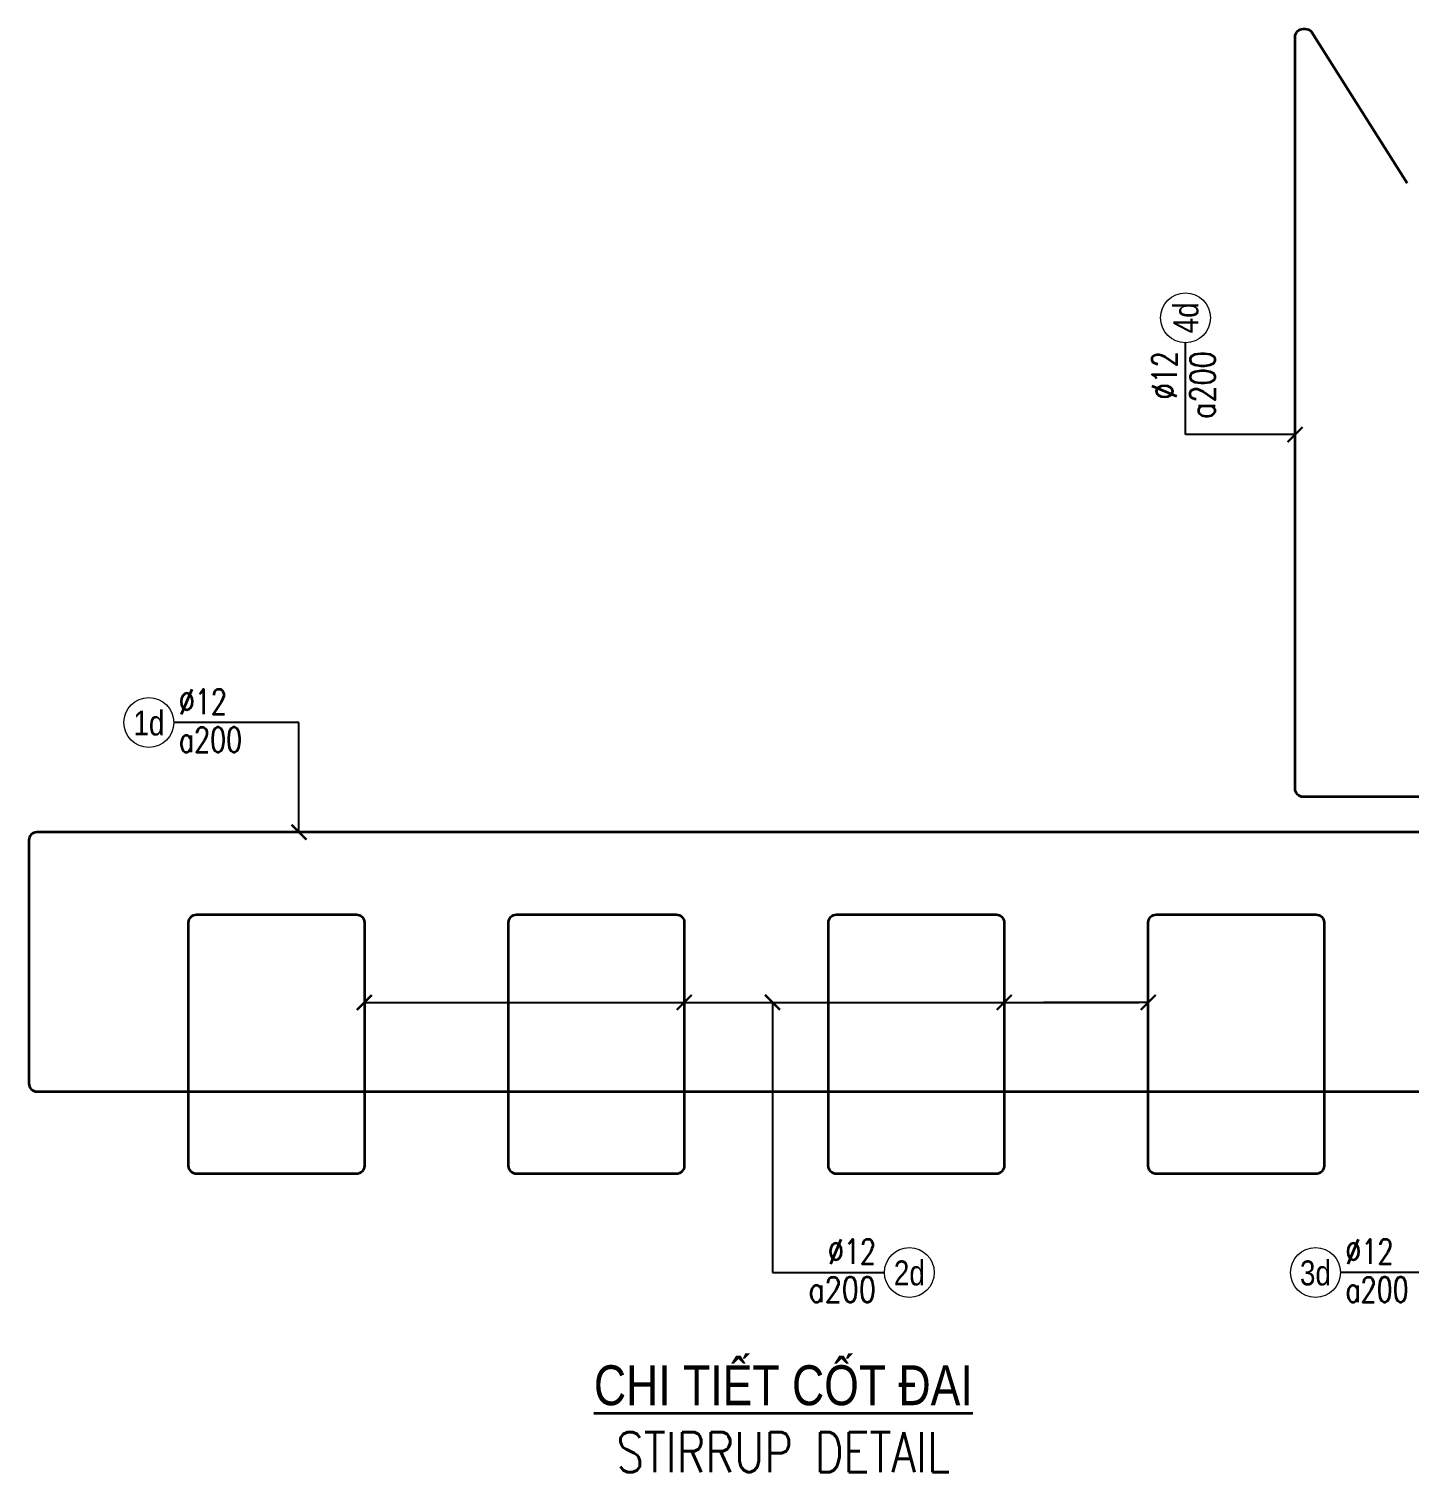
# Model space of a CAD drawing. Header units: millimetres. Extents: x -642477 to 1168880, y -27982 to 330379.
# Drawn here: x 694652 to 705033, y 67595 to 78448 of the extents above; entities that cross this region are included whole.
import ezdxf
from ezdxf.enums import TextEntityAlignment as Align

# ---------------------------------------------------------------- set-up
doc = ezdxf.new("R2010")
doc.units = ezdxf.units.MM
doc.layers.get('0').update_dxf_attribs({"lineweight": 20})
for name, color, linetype, lineweight in [('NDC_S_DIM', 1, 'Continuous', 15), ('NDC_S_ENG TITLE', 3, 'Continuous', 20), ('NDC_S_LEADER', 1, 'Continuous', 15), ('NDC_S_REBAR', 4, 'Continuous', 35), ('NDC_S_VN TEXT', 7, 'Continuous', 20), ('NDC_S_VN TITLE', 6, 'Continuous', 35)]:
    doc.layers.add(name, color=color, linetype=linetype, lineweight=lineweight)
doc.styles.add('ARIAL', font='arial.ttf', dxfattribs={"width": 0.8})
doc.styles.add('NDC_ARIAL', font='arial.ttf', dxfattribs={"width": 0.85})
doc.styles.add('NDC_DIM', font='', dxfattribs={"width": 0.75})
doc.styles.add('NDC_EN TXT', font='romans.shx', dxfattribs={"width": 0.8})
doc.styles.get('NDC_DIM').set_extended_font_data('Dotum')
doc.dimstyles.new('NDC_dim_25', dxfattribs={"dimscale": 25, "dimtxt": 2.2, "dimasz": 1.5, "dimexe": 1.5, "dimexo": 2.5, "dimgap": 1, "dimtad": 1, "dimdec": 0, "dimzin": 0, "dimdsep": 46, "dimtxsty": 'NDC_DIM', "dimblk": 'DIMMARK', "dimcen": 0.09, "dimdle": 1.2, "dimclrd": 1, "dimclre": 1, "dimclrt": 3, "dimadec": 0, "dimazin": 0, "dimtfac": 1, "dimtdec": 0, "dimtix": 1, "dimtofl": 0, "dimtmove": 0, "dimatfit": 3, "dimfxl": 6, "dimfxlon": 1, "dimtolj": 1, "dimtzin": 0, "dimarcsym": 0})

# ---------------------------------------------------------------- blocks, each defined once
blk = doc.blocks.new('DIMMARK')
at = {"layer": 'NDC_S_DIM', "color": 1}
blk.add_line((-1.5, 0), (1, 0), dxfattribs=at)
at = {"layer": 'NDC_S_DIM', "color": 2, "const_width": 0.1}
blk.add_lwpolyline([(-0.424, -0.424), (0.424, 0.424)], dxfattribs=at)
blk = doc.blocks.new('*U367')
blk.add_circle((-2.5, 0), 2.5)
at = {"layer": 'NDC_S_VN TEXT', "color": 3, "style": 'NDC_EN TXT', "width": 0.75}
for tag, p in [('DK1', (0.5, 0.85)), ('KC1', (0.5, -2.97))]:
    blk.add_attdef(tag, p, '', height=2.5, dxfattribs=at)
at = {"layer": 'NDC_S_VN TEXT', "color": 7, "style": 'ARIAL', "width": 0.8}
blk.add_attdef('SH2', text='', height=2.5, dxfattribs=at).set_placement((-2.5, 0), align=Align.MIDDLE)
blk = doc.blocks.new('*U366')
blk.add_circle((2.5, 0), 2.5)
at = {"layer": 'NDC_S_VN TEXT', "color": 3, "style": 'NDC_EN TXT'}
for tag, width, p in [('DK2', 0.75, (-0.85, 0.85)), ('KC2', 0.8, (-0.85, -2.97))]:
    blk.add_attdef(tag, text='', height=2.5, dxfattribs=dict(at, width=width)).set_placement(p, align=Align.RIGHT)
at = {"layer": 'NDC_S_VN TEXT', "color": 7, "style": 'ARIAL', "width": 0.8}
blk.add_attdef('SH3', text='', height=2.5, dxfattribs=at).set_placement((2.5, 0), align=Align.MIDDLE)

msp = doc.modelspace()

# ---------------------------------------------------------------- linework, layer by layer
at = {"layer": 'NDC_S_REBAR'}
msp.add_lwpolyline([(705276.1, 77277.1), (705993, 78419.5, -0.2585925), (706043.9, 78447.7), (706065.4, 78447.7, -0.4142136), (706125.4, 78387.7), (706125.4, 72732.7, -0.4142136), (706065.4, 72672.7), (706054.6, 72672.7), (704243.3, 72672.7), (704235.4, 72672.7, -0.4142136), (704175.4, 72732.7), (704175.4, 78387.7, -0.4142136), (704235.4, 78447.7), (704251.1, 78447.7, -0.2239077), (704297.4, 78425.9), (705018.3, 77288.3)], format="xyb", dxfattribs=at)
for points in [[(694711.9, 72406.8, 0.4142136), (694651.9, 72346.8), (694651.9, 70516.8, 0.4142136), (694711.9, 70456.8), (694711.9, 70456.8), (706944.5, 70456.8, 0.4142136), (707004.5, 70516.8), (707004.5, 72346.8, 0.4142136), (706944.5, 72406.8)], [(695913.8, 71787.7), (697115.2, 71787.7, -0.4142136), (697175.2, 71727.7), (697175.2, 69897.7, -0.4142136), (697115.2, 69837.7), (695913.8, 69837.7, -0.4142136), (695853.8, 69897.7), (695853.8, 71727.7, -0.4142136)], [(698319.8, 71787.7), (699521.2, 71787.7, -0.4142136), (699581.2, 71727.7), (699581.2, 69897.7, -0.4142136), (699521.2, 69837.7), (698319.8, 69837.7, -0.4142136), (698259.8, 69897.7), (698259.8, 71727.7, -0.4142136)], [(700725.8, 71787.7), (701927.2, 71787.7, -0.4142136), (701987.2, 71727.7), (701987.2, 69897.7, -0.4142136), (701927.2, 69837.7), (700725.8, 69837.7, -0.4142136), (700665.8, 69897.7), (700665.8, 71727.7, -0.4142136)], [(703131.2, 71787.7), (704332.6, 71787.7, -0.4142136), (704392.6, 71727.7), (704392.6, 69897.7, -0.4142136), (704332.6, 69837.7), (703131.2, 69837.7, -0.4142136), (703071.2, 69897.7), (703071.2, 71727.7, -0.4142136)]]:
    msp.add_lwpolyline(points, format="xyb", close=True, dxfattribs=at)

# ---------------------------------------------------------------- block references
at = {"layer": 'NDC_S_DIM', "ltscale": 80, "xscale": 75, "yscale": 75, "zscale": 75, "rotation": 90}
msp.add_blockref('*U366', (703350.4, 76087.3), dxfattribs=at).add_auto_attribs({'SH3': '4d', 'DK2': '%%c12', 'KC2': 'a200'})
at = {"layer": 'NDC_S_DIM', "ltscale": 80, "xscale": 75, "yscale": 75, "zscale": 75}
for name, p, values in [('*U367', (695742.3, 73231.8), {'SH2': '1d', 'DK1': '%%c12', 'KC1': 'a200'}), ('*U366', (701086.5, 69096.6), {'SH3': '2d', 'DK2': '%%c12', 'KC2': 'a200'}), ('*U367', (704515.5, 69096.6), {'SH2': '3d', 'DK1': '%%c12', 'KC1': 'a200'})]:
    msp.add_blockref(name, p, dxfattribs=at).add_auto_attribs(values)

# ---------------------------------------------------------------- texts
at = {"layer": 'NDC_S_ENG TITLE', "style": 'NDC_EN TXT', "width": 0.8}
msp.add_text('STIRRUP DETAIL', height=300, dxfattribs=at).set_placement((700326.3, 67745), align=Align.MIDDLE)
at = {"layer": 'NDC_S_VN TITLE', "style": 'NDC_ARIAL', "width": 0.8}
msp.add_text('%%UCHI TIẾT CỐT ĐAI', height=300, dxfattribs=at).set_placement((700326.3, 68291.5), align=Align.MIDDLE)

# ---------------------------------------------------------------- leaders
at = {"layer": 'NDC_S_LEADER'}
for points, override in [([(704175.4, 75396.9), (703350.4, 75396.9), (703350.4, 76087.3)], {"dimasz": 4.5, "dimldrblk": 'ArchTick'}), ([(696683.6, 72406.8), (696683.6, 73231.8), (695742.3, 73231.8)], {"dimasz": 4.5, "dimldrblk": 'ArchTick'}), ([(697175.2, 71127), (702999.3, 71127)], {"dimasz": 4.5, "dimldrblk": 'ArchTick'}), ([(699581.2, 71127), (702999.3, 71127)], {"dimasz": 4.5, "dimldrblk": 'ArchTick'}), ([(700244.8, 71127), (700244.8, 69096.6), (701086.5, 69096.6)], {"dimasz": 4.5, "dimldrblk": 'ArchTick'}), ([(701987.2, 71127), (702999.3, 71127)], {"dimasz": 4.5, "dimldrblk": 'ArchTick'}), ([(703071.2, 71127), (702283.3, 71127)], {"dimasz": 4.5, "dimldrblk": 'ArchTick'}), ([(705113.8, 71127), (705113.8, 69096.6), (704515.5, 69096.6)], {"dimasz": 7.5, "dimldrblk": 'None'})]:
    msp.add_leader(points, dimstyle='NDC_dim_25', override=override, dxfattribs=at)

doc.saveas('drawing.dxf')
